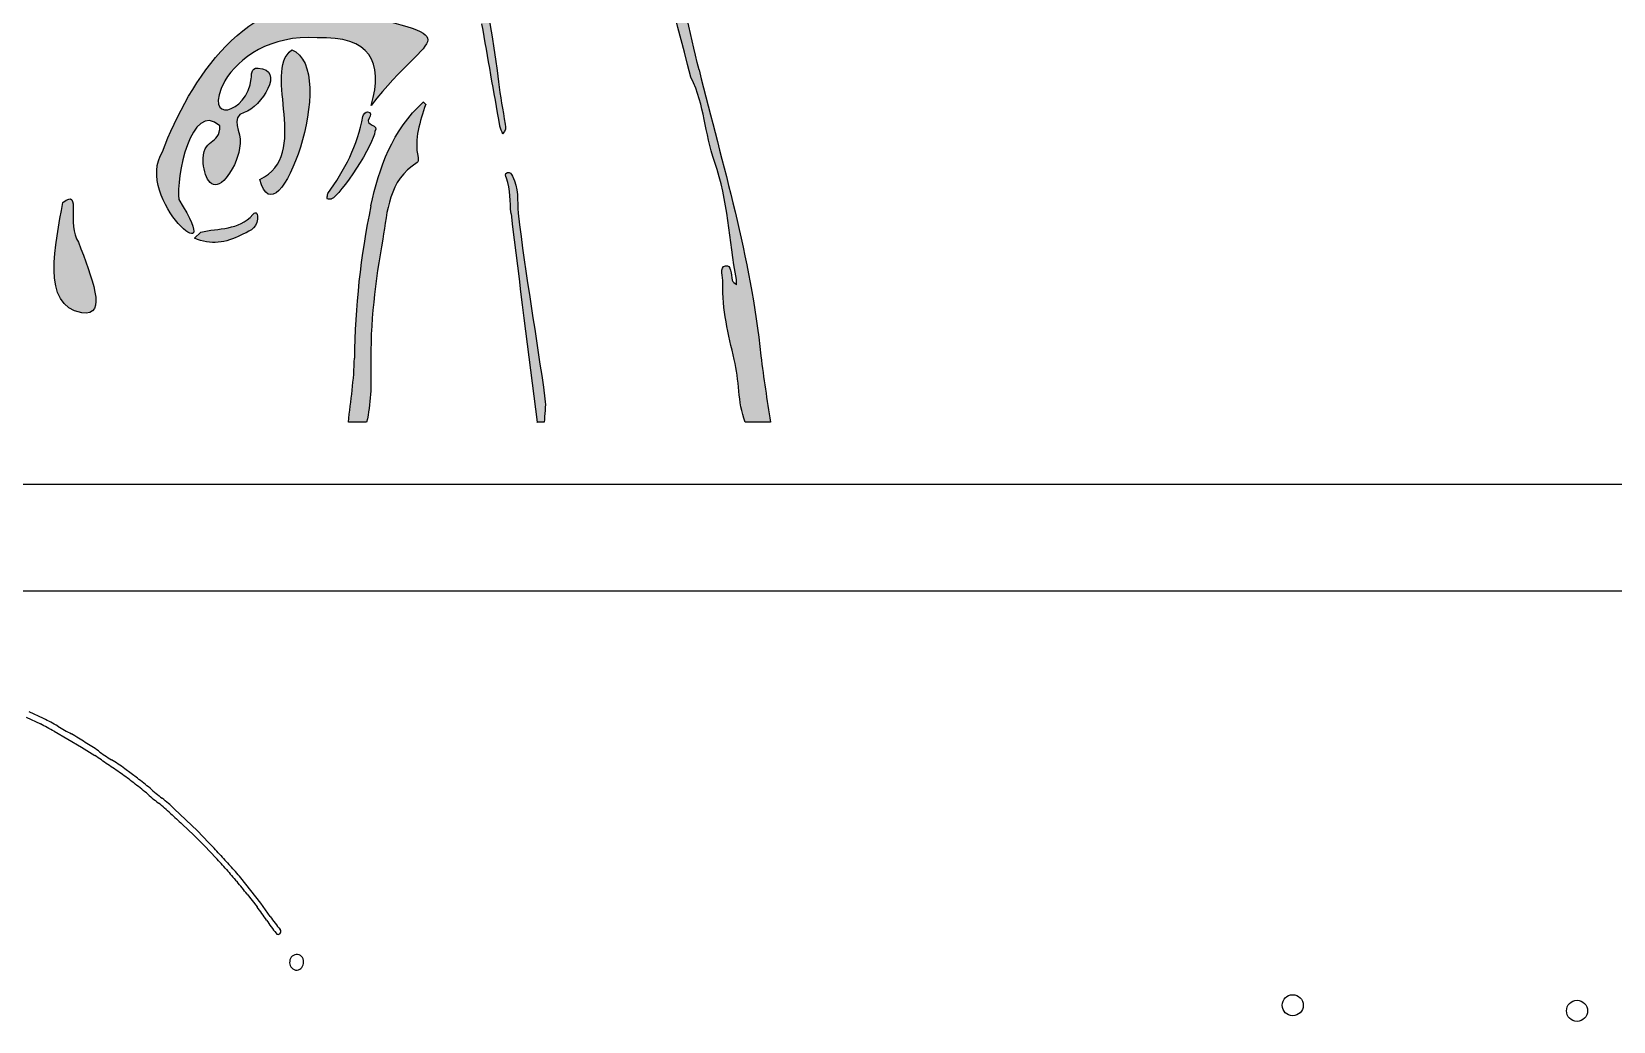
# Model space of a CAD drawing. Extents: x 0 to 482, y -61 to 277.
# Drawn here: x 372.8 to 424.8, y 216.3 to 248.9 of the extents above; entities that cross this region are included whole.
import ezdxf

# ---------------------------------------------------------------- set-up
doc = ezdxf.new("R2010")
doc.units = 0
doc.layers.add('weight - ina 2', color=7, linetype='CONTINUOUS', lineweight=25, true_color=0x000000)
doc.layers.add('weight - stellar 1', color=7, linetype='CONTINUOUS', lineweight=25, true_color=0x000000)

msp = doc.modelspace()

# ---------------------------------------------------------------- hatches: boundary and pattern name
at = {"layer": 'weight - ina 2', "true_color": 0x0000ff}
h = msp.add_hatch(color=5, dxfattribs=at)
edge = h.paths.add_edge_path()
edge.add_spline(control_points=[(385.70034688, 258.8792667898233), (386.5002504533333, 254.98823062982333), (387.69235711999994, 251.1794498298233), (388.15489450666666, 247.21807937648998)], knot_values=[0, 0, 0, 0, 1, 1, 1, 1], degree=3, periodic=0)
edge.add_arc((442.8849351792217, 255.22785489139594), 55.313053213673875, 188.32616409664723, 189.78544867699335)
edge.add_spline(control_points=[(388.3766263466666, 245.82689089648997), (388.3921237333334, 245.72079340315662), (388.41119744, 245.5932379898233), (388.29437098666665, 245.51217473648995)], knot_values=[0, 0, 0, 0, 1, 1, 1, 1], degree=3, periodic=0)
edge.add_arc((389.65326779273596, 246.18604149984992), 1.5168048471397355, 195.69855298746828, 206.3764690633737, ccw=False)
edge.add_arc((1408.604137589961, 427.06467825637765), 1036.390140377522, 189.88597193226678, 190.0742095259803, ccw=False)
edge.add_spline(control_points=[(387.60294912, 249.12902636315664), (387.4920831999999, 249.76322710982328), (387.38836992, 250.3890831098233), (386.9890141866666, 250.93864428315663)], knot_values=[0, 0, 0, 0, 1, 1, 1, 1], degree=3, periodic=0)
edge.add_spline(control_points=[(386.9890141866666, 250.93864428315663), (386.76966656, 251.2402472698233), (386.8924535466667, 251.65033196315665), (386.87337984, 252.01511660315663)], knot_values=[0, 0, 0, 0, 1, 1, 1, 1], degree=3, periodic=0)
edge.add_line((386.87337984, 252.01511660315663), (386.87457194666666, 252.01511660315663))
edge.add_spline(control_points=[(386.87457194666666, 252.01511660315663), (386.7505928533333, 252.92588609648996), (386.51813205333326, 253.81400556315663), (386.30355285333326, 254.70808556315666)], knot_values=[0, 0, 0, 0, 1, 1, 1, 1], degree=3, periodic=0)
edge.add_spline(control_points=[(386.30355285333326, 254.70808556315666), (385.97572352, 256.0754319098233), (385.54894933333327, 257.4117834831567), (385.14959359999995, 258.7576719098233)], knot_values=[0, 0, 0, 0, 1, 1, 1, 1], degree=3, periodic=0)
edge.add_spline(control_points=[(385.14959359999995, 258.7576719098233), (384.9123643733333, 259.55757548315665), (385.01607765333335, 260.4385423098233), (384.74546943999997, 261.24917484315665)], knot_values=[0, 0, 0, 0, 1, 1, 1, 1], degree=3, periodic=0)
edge.add_spline(control_points=[(384.74546943999997, 261.24917484315665), (384.11007658666665, 263.16131393648993), (383.85854208, 265.21889004315665), (382.82260138666663, 266.97367105648993)], knot_values=[0, 0, 0, 0, 1, 1, 1, 1], degree=3, periodic=0)
edge.add_spline(control_points=[(382.82260138666663, 266.97367105648993), (381.58638677333323, 269.06820246982335), (380.4288512, 271.2378366031566), (378.62638591999996, 272.94016492315666)], knot_values=[0, 0, 0, 0, 1, 1, 1, 1], degree=3, periodic=0)
edge.add_arc((358.8621751581638, 251.39985642360207), 29.23369489637361, 47.46220645033368, 50.70902710961618)
edge.add_spline(control_points=[(377.37467391999996, 274.0249819898233), (377.29003434666663, 274.09650838982327), (377.2161237333333, 274.16207425649), (377.30433962666666, 274.25386646982327)], knot_values=[0, 0, 0, 0, 1, 1, 1, 1], degree=3, periodic=0)
edge.add_arc((377.41157090801323, 274.0516105517186), 0.2289235770025273, 64.04404847333478, 117.93147232594603, ccw=False)
edge.add_spline(control_points=[(377.5117661866666, 274.2574427898233), (378.5679726933332, 273.70192108315666), (379.69570559999994, 273.27633900315664), (380.58620928000005, 272.4251748431567)], knot_values=[0, 0, 0, 0, 1, 1, 1, 1], degree=3, periodic=0)
edge.add_arc((378.29461123830345, 270.0634027356246), 3.290803712259917, 25.609318804768634, 45.863970182800585, ccw=False)
edge.add_spline(control_points=[(381.2621337599999, 271.48579478982333), (382.3231086933333, 269.3614607098233), (383.39600469333334, 267.2442792698233), (384.01828437333324, 264.9327844431566)], knot_values=[0, 0, 0, 0, 1, 1, 1, 1], degree=3, periodic=0)
edge.add_spline(control_points=[(384.01828437333324, 264.9327844431566), (384.56307711999995, 262.9097794298233), (385.27834111999994, 260.92611393648997), (385.70034688, 258.8792667898233)], knot_values=[0, 0, 0, 0, 1, 1, 1, 1], degree=3, periodic=0)
h = msp.add_hatch(color=5, dxfattribs=at)
edge = h.paths.add_edge_path()
edge.add_spline(control_points=[(395.9119325866667, 238.09250284315664), (395.7068902399999, 238.9055195898233), (395.5149610666666, 239.74714689649), (395.53522688, 240.6042715898233)], knot_values=[0, 0, 0, 0, 1, 1, 1, 1], degree=3, periodic=0)
edge.add_spline(control_points=[(395.53522688, 240.6042715898233), (395.5399953066667, 240.8045455098233), (395.4112477866666, 241.12522220315665), (395.62463488000003, 241.17409857649)], knot_values=[0, 0, 0, 0, 1, 1, 1, 1], degree=3, periodic=0)
edge.add_spline(control_points=[(395.62463488000003, 241.17409857649), (395.7974903466666, 241.21463020315664), (395.8165640533334, 240.8927614031566), (395.8427904, 240.69844801648995)], knot_values=[0, 0, 0, 0, 1, 1, 1, 1], degree=3, periodic=0)
edge.add_spline(control_points=[(395.8427904, 240.69844801648995), (395.84994304, 240.6436111098233), (395.93100629333327, 240.59950316315664), (395.97869056, 240.5506267898233)], knot_values=[0, 0, 0, 0, 1, 1, 1, 1], degree=3, periodic=0)
edge.add_arc((395.03965544493815, 240.63765057648993), 0.9430588988844038, 354.705315567854, 5.294684432146719)
edge.add_spline(control_points=[(395.97869056, 240.72467436315662), (395.74026922666667, 242.00499692315663), (395.7009297066666, 243.33061953649), (395.27177130666666, 244.56564204315663)], knot_values=[0, 0, 0, 0, 1, 1, 1, 1], degree=3, periodic=0)
edge.add_spline(control_points=[(395.27177130666666, 244.56564204315663), (394.9081787733333, 245.61231169648997), (394.96539989333337, 246.36333889648995), (394.48498090666664, 247.37424534982327)], knot_values=[0, 0, 0, 0, 1, 1, 1, 1], degree=3, periodic=0)
edge.add_spline(control_points=[(394.48498090666664, 247.37424534982327), (393.32029269333333, 251.7230504698233), (392.4285969066666, 256.1505346298233), (390.94680832, 260.4087396431566)], knot_values=[0, 0, 0, 0, 1, 1, 1, 1], degree=3, periodic=0)
edge.add_spline(control_points=[(390.94680832, 260.4087396431566), (390.45208405333335, 261.84761238982327), (389.84530176, 263.24714561648995), (389.30527744, 264.67052097649)], knot_values=[0, 0, 0, 0, 1, 1, 1, 1], degree=3, periodic=0)
edge.add_spline(control_points=[(389.30527744, 264.67052097649), (389.12288512, 265.3714796964899), (388.6245845333333, 266.1844964431566), (388.6424661333333, 266.85565249649)], knot_values=[0, 0, 0, 0, 1, 1, 1, 1], degree=3, periodic=0)
edge.add_spline(control_points=[(388.6424661333333, 266.85565249649), (389.0453981866667, 266.6994865231566), (389.1729536, 266.0164094031566), (389.32077482666665, 265.6385115898233)], knot_values=[0, 0, 0, 0, 1, 1, 1, 1], degree=3, periodic=0)
edge.add_spline(control_points=[(389.32077482666665, 265.6385115898233), (389.56396458666666, 264.5358129231566), (390.0038519466666, 263.5058327631566), (390.49023146666667, 262.5032710564899)], knot_values=[0, 0, 0, 0, 1, 1, 1, 1], degree=3, periodic=0)
edge.add_spline(control_points=[(390.49023146666667, 262.5032710564899), (391.2996718933333, 260.8355138298233), (391.7884356266666, 259.05331436315663), (392.38091263999996, 257.31045441648996)], knot_values=[0, 0, 0, 0, 1, 1, 1, 1], degree=3, periodic=0)
edge.add_spline(control_points=[(392.38091263999996, 257.31045441648996), (392.5191970133333, 256.7966564431566), (392.70317347274494, 256.2096723953608), (392.910238784576, 255.2157588985719)], knot_values=[0, 0, 0, 0, 1, 1, 1, 1], degree=3, periodic=0)
edge.add_arc((25.34112698882649, 162.1956769734533), 379.15667947126025, 13.01961747378482, 14.201581847140517, ccw=False)
edge.add_spline(control_points=[(394.7508206933333, 247.6138587898233), (395.54237952, 244.42378134982332), (396.44003583999995, 241.49715948315665), (396.78574677333336, 238.21052140315663)], knot_values=[0, 0, 0, 0, 1, 1, 1, 1], degree=3, periodic=0)
edge.add_arc((446.1627762680336, 244.38170275408956), 49.761174835273025, 187.12393399493416, 189.65486055971547)
edge.add_line((397.1064234666666, 236.03611884315663), (396.2719488, 236.03611884315663))
edge.add_spline(control_points=[(396.2719488, 236.03611884315663), (396.0120695466667, 236.6941617231566), (396.0847880533332, 237.40942572315663), (395.9119325866667, 238.09250284315664)], knot_values=[0, 0, 0, 0, 1, 1, 1, 1], degree=3, periodic=0)
h = msp.add_hatch(color=5, dxfattribs=at)
edge = h.paths.add_edge_path()
edge.add_spline(control_points=[(379.16283392, 247.2490741498233), (378.37485141333326, 245.79828033648997), (379.91386112, 246.1475675898233), (380.0294954666666, 247.3313295098233)], knot_values=[0, 0, 0, 0, 1, 1, 1, 1], degree=3, periodic=0)
edge.add_spline(control_points=[(380.0294954666666, 247.3313295098233), (380.04260863999997, 247.42550593648997), (380.0116138666666, 247.69492204315662), (380.2524194133333, 247.66392726982332)], knot_values=[0, 0, 0, 0, 1, 1, 1, 1], degree=3, periodic=0)
edge.add_spline(control_points=[(380.2524194133333, 247.66392726982332), (381.1608046933333, 247.65200620315665), (380.36566954666665, 246.38241260315667), (379.79107413333327, 246.21432556315662)], knot_values=[0, 0, 0, 0, 1, 1, 1, 1], degree=3, periodic=0)
edge.add_spline(control_points=[(379.79107413333327, 246.21432556315662), (379.31661568000004, 246.05935169648995), (379.7183556266666, 245.54436161648997), (379.66709504, 245.19507436315664)], knot_values=[0, 0, 0, 0, 1, 1, 1, 1], degree=3, periodic=0)
edge.add_spline(control_points=[(379.66709504, 245.19507436315664), (379.60629759999995, 244.7706843898233), (379.5359633066666, 244.48457878982333), (379.2009813333333, 244.06495724315664)], knot_values=[0, 0, 0, 0, 1, 1, 1, 1], degree=3, periodic=0)
edge.add_spline(control_points=[(379.2009813333333, 244.06495724315664), (378.7777834666666, 243.53327766982332), (378.49406207999994, 244.01846508315663), (378.4535304533333, 244.55014465648995)], knot_values=[0, 0, 0, 0, 1, 1, 1, 1], degree=3, periodic=0)
edge.add_spline(control_points=[(378.4535304533333, 244.55014465648995), (378.38915669333323, 245.4108456698233), (379.01501269333323, 245.11520321648996), (378.9959389866666, 245.76966977648996)], knot_values=[0, 0, 0, 0, 1, 1, 1, 1], degree=3, periodic=0)
edge.add_spline(control_points=[(378.9959389866666, 245.76966977648996), (378.0446378666666, 246.63275500315663), (377.54872149333323, 244.0482677498233), (377.65362687999993, 243.34611692315661)], knot_values=[0, 0, 0, 0, 1, 1, 1, 1], degree=3, periodic=0)
edge.add_spline(control_points=[(377.65362687999993, 243.34611692315661), (379.3046946133333, 240.70202433648998), (376.1229619199999, 243.37949590982333), (377.11360256, 244.9208898298233)], knot_values=[0, 0, 0, 0, 1, 1, 1, 1], degree=3, periodic=0)
edge.add_spline(control_points=[(377.11360256, 244.9208898298233), (377.9957614933333, 247.29914262982328), (379.9329348266666, 250.2281487098233), (382.6998143999999, 249.68931649648997)], knot_values=[0, 0, 0, 0, 1, 1, 1, 1], degree=3, periodic=0)
edge.add_spline(control_points=[(382.6998143999999, 249.68931649648997), (387.3633356799999, 248.4614466298233), (385.96618666666666, 249.08253420315663), (383.97656064, 246.4372495098233)], knot_values=[0, 0, 0, 0, 1, 1, 1, 1], degree=3, periodic=0)
edge.add_spline(control_points=[(383.97656064, 246.4372495098233), (384.38426111999996, 247.89996438982328), (383.94556586666664, 248.7141732431566), (382.1943611733333, 248.66648897648997)], knot_values=[0, 0, 0, 0, 1, 1, 1, 1], degree=3, periodic=0)
edge.add_spline(control_points=[(382.1943611733333, 248.66648897648997), (380.6638997026566, 248.76412801645046), (379.60033706666667, 248.00486977648998), (379.16283392, 247.2490741498233)], knot_values=[0, 0, 0, 0, 1, 1, 1, 1], degree=3, periodic=0)
h = msp.add_hatch(color=5, dxfattribs=at)
edge = h.paths.add_edge_path()
edge.add_spline(control_points=[(381.35988650666667, 248.2742858831566), (382.9668462933333, 247.63412460315664), (380.86754645333326, 241.79041772315662), (380.31321685333336, 244.01250454982332)], knot_values=[0, 0, 0, 0, 1, 1, 1, 1], degree=3, periodic=0)
edge.add_spline(control_points=[(380.31321685333336, 244.01250454982332), (382.01673728, 244.80525548315666), (380.3823590399999, 247.51610604315664), (381.35988650666667, 248.2742858831566)], knot_values=[0, 0, 0, 0, 1, 1, 1, 1], degree=3, periodic=0)
h = msp.add_hatch(color=5, dxfattribs=at)
edge = h.paths.add_edge_path()
edge.add_spline(control_points=[(385.4893439999999, 244.56444993648995), (384.53089023999996, 243.9910466298233), (384.50824021333335, 242.95510593648999), (384.3508821333333, 242.05148908315664)], knot_values=[0, 0, 0, 0, 1, 1, 1, 1], degree=3, periodic=0)
edge.add_spline(control_points=[(384.3508821333333, 242.05148908315664), (384.11007658666665, 240.67460588315663), (383.9348369066667, 239.27626476315663), (383.9610632533333, 237.86838678982332)], knot_values=[0, 0, 0, 0, 1, 1, 1, 1], degree=3, periodic=0)
edge.add_spline(control_points=[(383.9610632533333, 237.86838678982332), (383.97298431999997, 237.25087553648996), (383.9658316799999, 236.63694060315666), (383.82158677333337, 236.03135041648994)], knot_values=[0, 0, 0, 0, 1, 1, 1, 1], degree=3, periodic=0)
edge.add_line((383.82158677333337, 236.03135041648994), (383.22553344, 236.03135041648994))
edge.add_spline(control_points=[(383.22553344, 236.03135041648994), (383.29348351999994, 236.7311170298233), (383.4138862933333, 237.43088364315662), (383.4210389333333, 238.13184236315664)], knot_values=[0, 0, 0, 0, 1, 1, 1, 1], degree=3, periodic=0)
edge.add_arc((409.5080891518746, 237.8413037344137), 26.088668072546096, 168.2657258943852, 179.3619075806755, ccw=False)
edge.add_spline(control_points=[(383.96463957333333, 243.14703510982332), (384.2197503999999, 244.3772891898233), (384.6799035733333, 245.63734593648996), (385.68365738666665, 246.55407596315663)], knot_values=[0, 0, 0, 0, 1, 1, 1, 1], degree=3, periodic=0)
edge.add_arc((382.412541528817, 242.93904894859895), 4.875307095092296, 46.58019246097194, 47.85911864542038, ccw=False)
edge.add_line((385.76352853333333, 246.4801653498233), (385.76472064, 246.47897324315664))
edge.add_spline(control_points=[(385.76472064, 246.47897324315664), (385.5775598933333, 245.91153046982328), (385.37847808, 245.3464719098233), (385.5119940266666, 244.73253697648997)], knot_values=[0, 0, 0, 0, 1, 1, 1, 1], degree=3, periodic=0)
edge.add_spline(control_points=[(385.5119940266666, 244.73253697648997), (385.52391509333336, 244.67889217648997), (385.5203387733333, 244.58233153649), (385.4893439999999, 244.56444993648995)], knot_values=[0, 0, 0, 0, 1, 1, 1, 1], degree=3, periodic=0)
h = msp.add_hatch(color=5, dxfattribs=at)
edge = h.paths.add_edge_path()
edge.add_line((384.08861866666666, 245.58966166982333), (384.0898107733333, 245.58966166982333))
edge.add_spline(control_points=[(384.0898107733333, 245.58966166982333), (384.09338709333326, 245.20818753648996), (382.9620778666666, 243.47367233648998), (382.6628590933333, 243.36995905648996)], knot_values=[0, 0, 0, 0, 1, 1, 1, 1], degree=3, periodic=0)
edge.add_arc((382.6184003873326, 243.74724725062836), 0.3798986153903186, 254.7717267826785, 276.7206003450844, ccw=False)
edge.add_arc((382.92215975160894, 243.4041594318416), 0.4042275724430174, 159.93948434503886, 183.32874340689975, ccw=False)
edge.add_spline(control_points=[(382.54245632, 243.54281452315664), (383.1015543466666, 244.3093391098233), (383.52594432, 245.1354690298233), (383.6964155733333, 246.07961750982332)], knot_values=[0, 0, 0, 0, 1, 1, 1, 1], degree=3, periodic=0)
edge.add_spline(control_points=[(383.6964155733333, 246.07961750982332), (383.7071445333333, 246.14160705648996), (383.80132095999994, 246.24174401648995), (383.84662101333333, 246.23578348315664)], knot_values=[0, 0, 0, 0, 1, 1, 1, 1], degree=3, periodic=0)
edge.add_spline(control_points=[(383.84662101333333, 246.23578348315664), (383.99325013333333, 246.21909398982328), (383.96225536, 246.11061228315666), (383.9038421333332, 246.02478060315661)], knot_values=[0, 0, 0, 0, 1, 1, 1, 1], degree=3, periodic=0)
edge.add_spline(control_points=[(383.9038421333332, 246.02478060315661), (383.73575509333324, 245.77443820315662), (384.2865083733332, 245.80662508315663), (384.08861866666666, 245.58966166982333)], knot_values=[0, 0, 0, 0, 1, 1, 1, 1], degree=3, periodic=0)
h = msp.add_hatch(color=5, dxfattribs=at)
edge = h.paths.add_edge_path()
edge.add_spline(control_points=[(388.8069768533333, 242.90146113648996), (389.0418218666666, 240.8581903098233), (389.40899071999996, 238.83518529648998), (389.6867515733333, 236.7990671098233)], knot_values=[0, 0, 0, 0, 1, 1, 1, 1], degree=3, periodic=0)
edge.add_spline(control_points=[(389.6867515733333, 236.7990671098233), (389.7213226666666, 236.5487247098233), (389.6712541866666, 236.28646124315665), (389.6617173333333, 236.0289662031566)], knot_values=[0, 0, 0, 0, 1, 1, 1, 1], degree=3, periodic=0)
edge.add_line((389.6617173333333, 236.0289662031566), (389.42329599999994, 236.0289662031566))
edge.add_line((389.42329599999994, 236.0289662031566), (389.42448810666656, 236.03015830982332))
edge.add_arc((1587.921534469861, 388.9835355963992), 1208.2176566184883, 186.94531013261462, 187.27282956322168, ccw=False)
edge.add_spline(control_points=[(388.5697476266666, 242.88357953649), (388.52325546666657, 243.27220630982333), (388.5697476266666, 243.6727541498233), (388.4219264, 244.04945985648996)], knot_values=[0, 0, 0, 0, 1, 1, 1, 1], degree=3, periodic=0)
edge.add_spline(control_points=[(388.4219264, 244.04945985648996), (388.39689216, 244.11264150982328), (388.3420552533333, 244.20801004315663), (388.4529211733334, 244.24019692315665)], knot_values=[0, 0, 0, 0, 1, 1, 1, 1], degree=3, periodic=0)
edge.add_spline(control_points=[(388.4529211733334, 244.24019692315665), (388.53994495999996, 244.26523116315664), (388.57213183999994, 244.18655212315664), (388.61504768, 244.11383361648998)], knot_values=[0, 0, 0, 0, 1, 1, 1, 1], degree=3, periodic=0)
edge.add_spline(control_points=[(388.61504768, 244.11383361648998), (388.84035584, 243.73474369648994), (388.7616767999999, 243.29962476315666), (388.8069768533333, 242.90146113648996)], knot_values=[0, 0, 0, 0, 1, 1, 1, 1], degree=3, periodic=0)
h = msp.add_hatch(color=5, dxfattribs=at)
edge = h.paths.add_edge_path()
edge.add_spline(control_points=[(374.3514914133333, 241.9489679098233), (374.7591918933333, 240.8116981498233), (375.34690047999993, 239.4848834298233), (374.4563968, 239.62912833648994)], knot_values=[0, 0, 0, 0, 1, 1, 1, 1], degree=3, periodic=0)
edge.add_spline(control_points=[(374.4563968, 239.62912833648994), (373.0973952, 239.8496680698233), (373.6004642133333, 241.9096283898233), (373.8388855466667, 243.2543247098233)], knot_values=[0, 0, 0, 0, 1, 1, 1, 1], degree=3, periodic=0)
edge.add_spline(control_points=[(373.8388855466667, 243.2543247098233), (374.47785471999987, 243.75739372315664), (373.9294856533333, 242.5140264698233), (374.3514914133333, 241.94896790982332)], knot_values=[0, 0, 0, 0, 1, 1, 1, 1], degree=3, periodic=0)
h = msp.add_hatch(color=5, dxfattribs=at)
edge = h.paths.add_edge_path()
edge.add_spline(control_points=[(380.22976938666665, 242.70953196315662), (380.2011588266667, 242.36858945648999), (379.91386112, 242.28991041649), (379.6861687466666, 242.17546817648994)], knot_values=[0, 0, 0, 0, 1, 1, 1, 1], degree=3, periodic=0)
edge.add_spline(control_points=[(379.6861687466666, 242.17546817648994), (379.1997892266666, 241.92989420315664), (378.6919517866666, 241.83571777648996), (378.1686169599999, 242.07890753648996)], knot_values=[0, 0, 0, 0, 1, 1, 1, 1], degree=3, periodic=0)
edge.add_line((378.1686169599999, 242.07890753648996), (378.1686169599999, 242.07771542982331))
edge.add_line((378.1686169599999, 242.07771542982331), (378.37008298666655, 242.27798934982332))
edge.add_spline(control_points=[(378.37008298666655, 242.27798934982332), (378.95421525333336, 242.42461846982332), (379.6134502399999, 242.32567361648995), (380.08314026666665, 242.85616108315665)], knot_values=[0, 0, 0, 0, 1, 1, 1, 1], degree=3, periodic=0)
edge.add_spline(control_points=[(380.08314026666665, 242.85616108315665), (380.21188778666664, 243.00159809648997), (380.24049834666664, 242.85020054982328), (380.22976938666665, 242.70953196315662)], knot_values=[0, 0, 0, 0, 1, 1, 1, 1], degree=3, periodic=0)

# ---------------------------------------------------------------- linework, layer by layer
at = {"layer": 'weight - ina 2', "color": 5, "true_color": 0x0000ff}
msp.add_line((378.1686169599999, 242.07771542982331), (378.37008298666655, 242.27798934982332), dxfattribs=at)
at = {"layer": 'weight - ina 2'}
msp.add_line((244.38829948654404, 234), (479.88830559006, 234), dxfattribs=at)
at = {"layer": 'weight - ina 2', "color": 5, "true_color": 0x0000ff, "flags": 128}
for points in [[(381.35988650666667, 248.2742858831566), (381.35988650666667, 248.2742858831566)], [(385.76352853333333, 246.4801653498233), (385.76472064, 246.47897324315664)], [(384.08861866666666, 245.58966166982333), (384.0898107733333, 245.58966166982333)], [(374.3514914133333, 241.94896790982332), (374.3514914133333, 241.9489679098233)], [(378.1686169599999, 242.07890753648996), (378.1686169599999, 242.07771542982331)], [(383.82158677333337, 236.03135041648994), (383.22553344, 236.03135041648994)], [(389.6617173333333, 236.0289662031566), (389.42329599999994, 236.0289662031566), (389.42448810666656, 236.03015830982332)], [(397.1064234666666, 236.03611884315663), (396.2719488, 236.03611884315663)]]:
    msp.add_lwpolyline(points, dxfattribs=at)
at = {"layer": 'weight - ina 2', "color": 5, "true_color": 0x0000ff}
for centre, radius, start, end in [((25.34112698882649, 162.1956769734533), 379.15667947126025, 13.019617473784846, 14.201581847140504), ((1408.604137589961, 427.06467825637765), 1036.390140377522, 189.88597193226676, 190.07420952598034), ((442.8849351792217, 255.22785489139594), 55.313053213673875, 188.32616409664723, 189.78544867699335), ((382.412541528817, 242.93904894859895), 4.875307095092296, 46.580192460971936, 47.85911864542033), ((389.65326779273596, 246.18604149984992), 1.5168048471397355, 195.69855298746825, 206.37646906337366), ((382.92215975160894, 243.4041594318416), 0.4042275724430174, 159.93948434503886, 183.32874340689975), ((382.6184003873326, 243.74724725062836), 0.3798986153903186, 254.7717267826785, 276.7206003450844), ((409.5080891518746, 237.8413037344137), 26.088668072546096, 168.2657258943852, 179.36190758067553), ((1587.921534469861, 388.9835355963992), 1208.2176566184883, 186.94531013261465, 187.27282956322168), ((395.03965544493815, 240.63765057648993), 0.9430588988844038, 354.705315567854, 5.294684432146719), ((446.1627762680336, 244.38170275408956), 49.761174835273025, 187.12393399493416, 189.65486055971547)]:
    msp.add_arc(centre, radius, start, end, dxfattribs=at)
for points in [[(394.48498090666664, 247.37424534982327), (393.32029269333333, 251.7230504698233), (392.4285969066666, 256.1505346298233), (390.94680832, 260.4087396431566)], [(385.70034688, 258.8792667898233), (386.5002504533333, 254.98823062982333), (387.69235711999994, 251.1794498298233), (388.15489450666666, 247.21807937648998)], [(377.11360256, 244.9208898298233), (377.9957614933333, 247.29914262982328), (379.9329348266666, 250.2281487098233), (382.6998143999999, 249.68931649648997)], [(382.6998143999999, 249.68931649648997), (387.3633356799999, 248.4614466298233), (385.96618666666666, 249.08253420315663), (383.97656064, 246.4372495098233)], [(382.1943611733333, 248.66648897648997), (380.6638997026566, 248.76412801645046), (379.60033706666667, 248.00486977648998), (379.16283392, 247.2490741498233)], [(383.97656064, 246.4372495098233), (384.38426111999996, 247.89996438982328), (383.94556586666664, 248.7141732431566), (382.1943611733333, 248.66648897648997)], [(381.35988650666667, 248.2742858831566), (382.9668462933333, 247.63412460315664), (380.86754645333326, 241.79041772315662), (380.31321685333336, 244.01250454982332)], [(380.31321685333336, 244.01250454982332), (382.01673728, 244.80525548315666), (380.3823590399999, 247.51610604315664), (381.35988650666667, 248.2742858831566)], [(380.2524194133333, 247.66392726982332), (381.1608046933333, 247.65200620315665), (380.36566954666665, 246.38241260315667), (379.79107413333327, 246.21432556315662)], [(380.0294954666666, 247.3313295098233), (380.04260863999997, 247.42550593648997), (380.0116138666666, 247.69492204315662), (380.2524194133333, 247.66392726982332)], [(394.7508206933333, 247.6138587898233), (395.54237952, 244.42378134982332), (396.44003583999995, 241.49715948315665), (396.78574677333336, 238.21052140315663)], [(379.16283392, 247.2490741498233), (378.37485141333326, 245.79828033648997), (379.91386112, 246.1475675898233), (380.0294954666666, 247.3313295098233)], [(395.27177130666666, 244.56564204315663), (394.9081787733333, 245.61231169648997), (394.96539989333337, 246.36333889648995), (394.48498090666664, 247.37424534982327)], [(378.9959389866666, 245.76966977648996), (378.0446378666666, 246.63275500315663), (377.54872149333323, 244.0482677498233), (377.65362687999993, 243.34611692315661)], [(383.96463957333333, 243.14703510982332), (384.2197503999999, 244.3772891898233), (384.6799035733333, 245.63734593648996), (385.68365738666665, 246.55407596315663)], [(379.79107413333327, 246.21432556315662), (379.31661568000004, 246.05935169648995), (379.7183556266666, 245.54436161648997), (379.66709504, 245.19507436315664)], [(382.54245632, 243.54281452315664), (383.1015543466666, 244.3093391098233), (383.52594432, 245.1354690298233), (383.6964155733333, 246.07961750982332)], [(383.6964155733333, 246.07961750982332), (383.7071445333333, 246.14160705648996), (383.80132095999994, 246.24174401648995), (383.84662101333333, 246.23578348315664)], [(383.9038421333332, 246.02478060315661), (383.73575509333324, 245.77443820315662), (384.2865083733332, 245.80662508315663), (384.08861866666666, 245.58966166982333)], [(383.84662101333333, 246.23578348315664), (383.99325013333333, 246.21909398982328), (383.96225536, 246.11061228315666), (383.9038421333332, 246.02478060315661)], [(385.76472064, 246.47897324315664), (385.5775598933333, 245.91153046982328), (385.37847808, 245.3464719098233), (385.5119940266666, 244.73253697648997)], [(378.4535304533333, 244.55014465648995), (378.38915669333323, 245.4108456698233), (379.01501269333323, 245.11520321648996), (378.9959389866666, 245.76966977648996)], [(384.0898107733333, 245.58966166982333), (384.09338709333326, 245.20818753648996), (382.9620778666666, 243.47367233648998), (382.6628590933333, 243.36995905648996)], [(388.3766263466666, 245.82689089648997), (388.3921237333334, 245.72079340315662), (388.41119744, 245.5932379898233), (388.29437098666665, 245.51217473648995)], [(379.66709504, 245.19507436315664), (379.60629759999995, 244.7706843898233), (379.5359633066666, 244.48457878982333), (379.2009813333333, 244.06495724315664)], [(377.65362687999993, 243.34611692315661), (379.3046946133333, 240.70202433648998), (376.1229619199999, 243.37949590982333), (377.11360256, 244.9208898298233)], [(379.2009813333333, 244.06495724315664), (378.7777834666666, 243.53327766982332), (378.49406207999994, 244.01846508315663), (378.4535304533333, 244.55014465648995)], [(385.4893439999999, 244.56444993648995), (384.53089023999996, 243.9910466298233), (384.50824021333335, 242.95510593648999), (384.3508821333333, 242.05148908315664)], [(385.5119940266666, 244.73253697648997), (385.52391509333336, 244.67889217648997), (385.5203387733333, 244.58233153649), (385.4893439999999, 244.56444993648995)], [(395.97869056, 240.72467436315662), (395.74026922666667, 242.00499692315663), (395.7009297066666, 243.33061953649), (395.27177130666666, 244.56564204315663)], [(388.4219264, 244.04945985648996), (388.39689216, 244.11264150982328), (388.3420552533333, 244.20801004315663), (388.4529211733334, 244.24019692315665)], [(388.5697476266666, 242.88357953649), (388.52325546666657, 243.27220630982333), (388.5697476266666, 243.6727541498233), (388.4219264, 244.04945985648996)], [(388.4529211733334, 244.24019692315665), (388.53994495999996, 244.26523116315664), (388.57213183999994, 244.18655212315664), (388.61504768, 244.11383361648998)], [(388.61504768, 244.11383361648998), (388.84035584, 243.73474369648994), (388.7616767999999, 243.29962476315666), (388.8069768533333, 242.90146113648996)], [(373.8388855466667, 243.2543247098233), (374.47785471999987, 243.75739372315664), (373.9294856533333, 242.5140264698233), (374.3514914133333, 241.94896790982332)], [(374.4563968, 239.62912833648994), (373.0973952, 239.8496680698233), (373.6004642133333, 241.9096283898233), (373.8388855466667, 243.2543247098233)], [(380.08314026666665, 242.85616108315665), (380.21188778666664, 243.00159809648997), (380.24049834666664, 242.85020054982328), (380.22976938666665, 242.70953196315662)], [(388.8069768533333, 242.90146113648996), (389.0418218666666, 240.8581903098233), (389.40899071999996, 238.83518529648998), (389.6867515733333, 236.7990671098233)], [(378.37008298666655, 242.27798934982332), (378.95421525333336, 242.42461846982332), (379.6134502399999, 242.32567361648995), (380.08314026666665, 242.85616108315665)], [(380.22976938666665, 242.70953196315662), (380.2011588266667, 242.36858945648999), (379.91386112, 242.28991041649), (379.6861687466666, 242.17546817648994)], [(374.3514914133333, 241.9489679098233), (374.7591918933333, 240.8116981498233), (375.34690047999993, 239.4848834298233), (374.4563968, 239.62912833648994)], [(379.6861687466666, 242.17546817648994), (379.1997892266666, 241.92989420315664), (378.6919517866666, 241.83571777648996), (378.1686169599999, 242.07890753648996)], [(384.3508821333333, 242.05148908315664), (384.11007658666665, 240.67460588315663), (383.9348369066667, 239.27626476315663), (383.9610632533333, 237.86838678982332)], [(395.53522688, 240.6042715898233), (395.5399953066667, 240.8045455098233), (395.4112477866666, 241.12522220315665), (395.62463488000003, 241.17409857649)], [(395.62463488000003, 241.17409857649), (395.7974903466666, 241.21463020315664), (395.8165640533334, 240.8927614031566), (395.8427904, 240.69844801648995)], [(395.9119325866667, 238.09250284315664), (395.7068902399999, 238.9055195898233), (395.5149610666666, 239.74714689649), (395.53522688, 240.6042715898233)], [(395.8427904, 240.69844801648995), (395.84994304, 240.6436111098233), (395.93100629333327, 240.59950316315664), (395.97869056, 240.5506267898233)], [(383.22553344, 236.03135041648994), (383.29348351999994, 236.7311170298233), (383.4138862933333, 237.43088364315662), (383.4210389333333, 238.13184236315664)], [(383.9610632533333, 237.86838678982332), (383.97298431999997, 237.25087553648996), (383.9658316799999, 236.63694060315666), (383.82158677333337, 236.03135041648994)], [(396.2719488, 236.03611884315663), (396.0120695466667, 236.6941617231566), (396.0847880533332, 237.40942572315663), (395.9119325866667, 238.09250284315664)], [(389.6867515733333, 236.7990671098233), (389.7213226666666, 236.5487247098233), (389.6712541866666, 236.28646124315665), (389.6617173333333, 236.0289662031566)]]:
    msp.add_open_spline(points, degree=3, dxfattribs=at)
at = {"layer": 'weight - stellar 1'}
msp.add_line((479.88830559006, 230.47773245293416), (244.38829948654404, 230.47773245293416), dxfattribs=at)
at = {"layer": 'weight - stellar 1', "color": 5, "true_color": 0x0000ff}
for p, q in [((372.62815655045085, 226.34164038363397), (373.0961198004509, 226.11632474474507)), ((373.2001116337842, 226.28964446696727), (372.7321483837842, 226.51496010585618)), ((373.5467510782286, 225.87367713363395), (373.9973823560064, 225.61369755030063)), ((373.9973823560064, 225.61369755030063), (374.44801363378417, 225.3537179669673)), ((374.44801363378417, 225.3537179669673), (374.8813129393398, 225.07640641141174)), ((376.28520268933977, 224.3311316058562), (375.86923535600647, 224.6431071058562)), ((377.8797441337842, 222.96190580030063), (377.49844074489533, 223.3258772169673)), ((377.7584203282286, 222.82325002252284), (378.1397237171176, 222.4592786058562)), ((378.2610475226731, 222.59793438363397), (377.8797441337842, 222.96190580030063)), ((378.6250189393398, 222.21663099474506), (378.2610475226731, 222.59793438363397)), ((378.1397237171176, 222.4592786058562), (378.5036951337842, 222.09530718918953)), ((378.5036951337842, 222.09530718918953), (378.86766655045085, 221.71400380030065)), ((380.0115767171176, 220.63942152252287), (379.6822692448953, 221.0553888558562)), ((379.89025291156196, 220.5180977169673), (380.2195603837842, 220.10213038363395)), ((380.3408841893397, 220.2234541891895), (380.0115767171176, 220.63942152252287)), ((380.6528596893398, 219.790154883634), (380.3408841893397, 220.2234541891895))]:
    msp.add_line(p, q, dxfattribs=at)
for centre in [(414.2726232801756, 216.87096356018586), (423.61881882822865, 216.68773185585619)]:
    msp.add_circle(centre, 0.3466394444444444, dxfattribs=at)
for centre, radius, start, end in [((370.66480250573915, 220.82754563768214), 6.021819990304194, 60.08387620580826, 65.1009729185537), ((368.28685859153217, 216.64507250754664), 10.62231671135096, 60.31879119906829, 63.07969726892025), ((379.09550976862107, 234.93401375716607), 10.413266482392167, 238.58695997705044, 241.44976128525073), ((368.96280550821086, 216.9038850198547), 10.270995578113132, 56.916505525109656, 59.86848998239512), ((371.5305805228575, 220.28447717472073), 6.04458906098477, 54.941862767672845, 59.81965108994152), ((377.3539904486276, 228.2243430606912), 3.805341306105813, 231.83641910442262, 239.73217663070258), ((371.50944996005904, 219.65186018861323), 6.387109023206158, 53.43341357948216, 58.13518215564322), ((364.32406563016986, 208.15327013812296), 19.93235776013376, 55.03117202254182, 56.53742371258262), ((373.5178816522747, 221.6511582065775), 3.8053413061048724, 51.83641910442122, 59.732176630703), ((370.7595532952399, 217.40267571001928), 8.664471123696458, 51.410670351986425, 54.849534356326814), ((372.08886441129846, 218.60038720713163), 6.9053352303467035, 49.4309444859356, 53.83408474433981), ((371.08308344339383, 217.33266366434), 8.720126041375261, 49.889284741759774, 53.3757444885148), ((381.02406846034665, 228.81975132865412), 6.670153013800131, 228.21902481674337, 232.66163924526887), ((382.03905638436294, 230.05754301152743), 8.072469382932914, 228.60504714870197, 232.27561691330783), ((374.8058046572558, 220.63188077104311), 3.80892451370603, 45.014469668423516, 52.96735652843305), ((372.51355202398514, 217.97932486917077), 7.113102314023545, 46.86282657590034, 51.11899962095753), ((428.57431855256266, 279.1037746554017), 75.82712552443193, 227.5316212847309, 227.92100070308197), ((373.4662296239584, 216.92796677766358), 7.388036031418056, 41.623338847182374, 45.712221445081234), ((322.93378136205735, 170.5168021871168), 75.82712552437536, 42.078999296916805, 42.46837871526824), ((384.2662148149239, 226.28458930840728), 6.902537771543481, 220.13445216233396, 224.41292584985177), ((384.7515100371384, 225.79762996565714), 7.113102314026347, 218.88100037904357, 223.13717342409907), ((376.64163335452463, 218.761388129326), 3.808924513708771, 37.032643471569045, 44.985530331572875), ((374.31549626283925, 216.44308324448295), 6.9053352303443605, 36.16591525565978, 40.56905551406554), ((372.7652275761361, 214.40604992934914), 9.381492959484877, 34.12323858524925, 37.38453592362819), ((388.29784419143516, 224.9316122268094), 9.381492959488192, 214.1232385852482, 217.38453592362598), ((386.5107052177024, 223.90033099296713), 7.155969667619566, 215.0555425573687, 219.41412540577772), ((380.914524325528, 219.29089779489942), 0.090045734651405, 217.94215335012515, 268.927744295739), ((380.92066273235673, 219.26405731013855), 0.0636719495889191, 262.94215335011705, 313.92774429573876), ((380.89585744130386, 219.2972331559579), 0.1049009105325162, 311.1134003245667, 34.63656697763286), ((381.53985354280275, 218.2960707300656), 0.2465953134083827, 86.68285140417493, 175.1459150358756), ((381.50124941296735, 218.2990378567656), 0.2488957324878472, 348.0752595738656, 77.7352262721095), ((381.5614654525983, 218.28090762097122), 0.2697398902586761, 172.32396193945198, 253.48652390652532), ((381.499063058099, 218.2684758705357), 0.2465953134083737, 266.6828514041728, 355.145915035876)]:
    msp.add_arc(centre, radius, start, end, dxfattribs=at)

doc.saveas('drawing.dxf')
